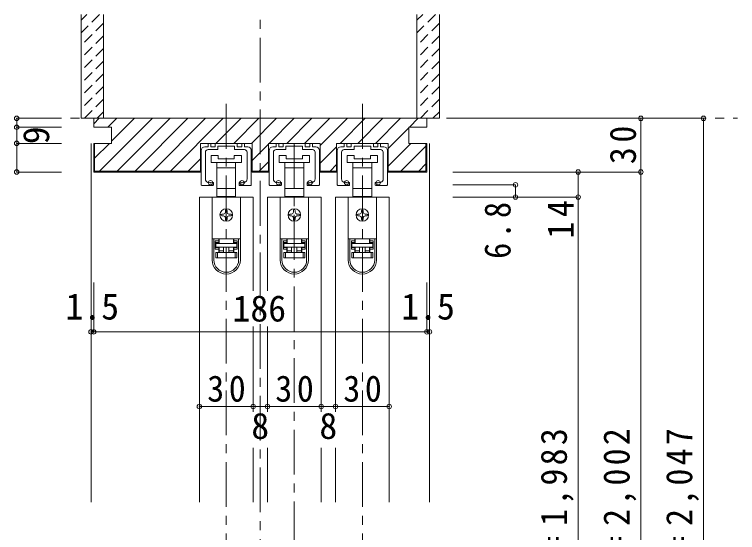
# Model space of a CAD drawing. Units: millimetres at full size, sheet at 1:5; details may follow other scales. Extents: x -957 to 993, y -689 to 708.
# Drawn here: x -533.3 to -129.5, y -221.3 to 68.1 of the extents above; entities that cross this region are included whole.
import ezdxf
from ezdxf.enums import TextEntityAlignment as Align

# ---------------------------------------------------------------- set-up
doc = ezdxf.new("R2010")
doc.units = ezdxf.units.MM
doc.header["$LTSCALE"] = 5
doc.header["$PDMODE"] = 32
doc.header["$PDSIZE"] = 2.5
doc.linetypes.add('CHAIN1', pattern=[8, 5, -1, 1, -1])
doc.linetypes.add('DASHED1', pattern=[1.8, 1.2, -0.6])
doc.layers.add('0-B_寸法', color=7, linetype='Continuous', lineweight=9)
doc.styles.add('ＭＳ ゴシック', font='')
doc.styles.get('ＭＳ ゴシック').set_extended_font_data('MS Gothic')

# ---------------------------------------------------------------- blocks, each defined once
blk = doc.blocks.new('01')
at = {"layer": '0-B_寸法'}
for p, q in [((-12, 5.72), (-10.45, 5.72)), ((-10.15, 6.02), (-10.15, 7.42)), ((-10.15, 4.22), (-4.95, 4.22)), ((-8.95, 7.72), (-9.85, 7.72)), ((-8.65, 6.02), (-8.65, 7.42)), ((-6.45, 5.72), (-8.35, 5.72)), ((-6.15, 7.42), (-6.15, 6.02)), ((-5.85, 7.72), (5.85, 7.72)), ((-4.65, 4.52), (-4.65, 5.92)), ((-4.35, 6.22), (-0.3, 6.22)), ((0, 6.52), (-0.3, 6.22)), ((0, 6.52), (0.3, 6.22)), ((4.35, 6.22), (0.3, 6.22)), ((4.65, 4.52), (4.65, 5.92)), ((10.15, 4.22), (4.95, 4.22)), ((6.15, 7.42), (6.15, 6.02)), ((6.45, 5.72), (8.35, 5.72)), ((8.65, 6.02), (8.65, 7.42)), ((8.95, 7.72), (9.85, 7.72)), ((10.15, 6.02), (10.15, 7.42)), ((12, 5.72), (10.45, 5.72)), ((-14, 3.72), (-14, -15.48)), ((-11.65, 2.72), (-11.65, -12.157)), ((11.65, 2.72), (11.65, -12.157)), ((14, 3.72), (14, -15.48)), ((-13.7, -15.78), (-7.45, -15.78)), ((-7.15, -15.48), (-7.15, -14.405)), ((7.15, -15.48), (7.15, -14.405)), ((13.7, -15.78), (7.45, -15.78))]:
    blk.add_line(p, q, dxfattribs=at)
for centre, radius, start, end in [((-12, 3.72), 2, 90, 180), ((-10.15, 2.72), 1.5, 90, 180), ((-10.45, 6.02), 0.3, 270, 0), ((-9.85, 7.42), 0.3, 90, 180), ((-8.95, 7.42), 0.3, 0, 90), ((-8.35, 6.02), 0.3, 180, 270), ((-6.45, 6.02), 0.3, 270, 0), ((-5.85, 7.42), 0.3, 90, 180), ((-4.95, 4.52), 0.3, 270, 0), ((-4.35, 5.92), 0.3, 90, 180), ((4.35, 5.92), 0.3, 0, 90), ((4.95, 4.52), 0.3, 180, 270), ((5.85, 7.42), 0.3, 0, 90), ((6.45, 6.02), 0.3, 180, 270), ((8.35, 6.02), 0.3, 270, 0), ((8.95, 7.42), 0.3, 90, 180), ((9.85, 7.42), 0.3, 0, 90), ((10.45, 6.02), 0.3, 180, 270), ((10.15, 2.72), 1.5, 0, 90), ((12, 3.72), 2, 0, 90), ((-13.7, -15.48), 0.3, 180, 270), ((-9.65, -12.157), 2, 180, 253.54075), ((-8.8, -9.28), 5, 253.54075, 284.75682), ((-7.45, -14.405), 0.3, 0, 104.75682), ((-7.45, -15.48), 0.3, 270, 0), ((7.45, -14.405), 0.3, 75.24318, 180), ((7.45, -15.48), 0.3, 180, 270), ((8.8, -9.28), 5, 255.24318, 286.45925), ((9.65, -12.157), 2, 286.45925, 0), ((13.7, -15.48), 0.3, 270, 0)]:
    blk.add_arc(centre, radius, start, end, dxfattribs=at)
for p in [(-8.8, -14.28), (8.8, -14.28)]:
    blk.add_point(p, dxfattribs=at)

msp = doc.modelspace()

# ---------------------------------------------------------------- linework, layer by layer
at = {"layer": '0-B_寸法', "linetype": 'DASHED1'}
for p, q in [((-492.83, 68.058), (-496.041, 64.847)), ((-485.759, 68.058), (-496.041, 57.776)), ((-305.33, 68.058), (-308.541, 64.847)), ((-298.259, 68.058), (-308.541, 57.776)), ((-483.541, 63.205), (-496.041, 50.705)), ((-296.041, 63.205), (-308.541, 50.705)), ((-483.541, 56.134), (-496.041, 43.634)), ((-296.041, 56.134), (-308.541, 43.634)), ((-483.541, 49.062), (-496.041, 36.562)), ((-296.041, 49.062), (-308.541, 36.562)), ((-483.541, 41.991), (-496.041, 29.491)), ((-296.041, 41.991), (-308.541, 29.491)), ((-483.541, 34.92), (-496.041, 22.42)), ((-296.041, 34.92), (-308.541, 22.42)), ((-483.541, 27.849), (-496.041, 15.349)), ((-296.041, 27.849), (-308.541, 15.349)), ((-483.541, 20.778), (-494.261, 10.058)), ((-296.041, 20.778), (-306.761, 10.058)), ((-483.541, 13.707), (-487.19, 10.058)), ((-296.041, 13.707), (-299.69, 10.058))]:
    msp.add_line(p, q, dxfattribs=at)
at = {"layer": '0-B_寸法'}
for p, q in [((-496.041, 68.058), (-496.041, 10.058)), ((-483.541, 68.058), (-483.541, 10.058)), ((-308.541, 68.058), (-308.541, 10.058)), ((-296.041, 68.058), (-296.041, 10.058)), ((-483.541, 10.058), (-496.041, 10.058)), ((-490.541, 10.058), (-489.041, 10.058)), ((-489.041, 6.997), (-485.98, 10.058)), ((-485.781, -19.442), (-456.281, 10.058)), ((-481.08, 5.058), (-476.08, 10.058)), ((-479.041, -2.802), (-466.181, 10.058)), ((-475.882, -19.442), (-446.382, 10.058)), ((-465.982, -19.442), (-436.482, 10.058)), ((-456.083, -19.442), (-426.583, 10.058)), ((-446.183, -19.442), (-416.683, 10.058)), ((-420.784, -3.942), (-406.784, 10.058)), ((-410.884, -3.942), (-396.884, 10.058)), ((-400.985, -3.942), (-386.985, 10.058)), ((-391.085, -3.942), (-377.085, 10.058)), ((-381.186, -3.942), (-367.186, 10.058)), ((-371.286, -3.942), (-357.286, 10.058)), ((-362.641, -5.196), (-347.387, 10.058)), ((-351.487, -3.942), (-337.487, 10.058)), ((-341.588, -3.942), (-327.588, 10.058)), ((-331.688, -3.942), (-317.688, 10.058)), ((-312.789, 5.058), (-307.789, 10.058)), ((-296.041, 10.058), (-308.541, 10.058)), ((-303.041, 10.058), (-301.541, 10.058)), ((-303.041, 5.058), (-303.041, 10.058)), ((-148.541, 10.058), (-288.541, 10.058)), ((-183.541, -424.942), (-183.541, 10.058)), ((-148.541, 10.058), (-148.541, -439.942)), ((-324.641, -6.794), (-313.041, 4.806)), ((-490.541, -204.442), (-490.541, -3.942)), ((-489.041, -3.942), (-489.041, -19.942)), ((-488.541, -12.302), (-480.181, -3.942)), ((-488.541, -3.942), (-488.541, -19.442)), ((-429.441, -19.942), (-429.441, -3.942)), ((-429.441, -3.942), (-400.641, -3.942)), ((-400.641, -19.942), (-400.641, -3.942)), ((-391.441, -3.942), (-362.641, -3.942)), ((-391.441, -19.942), (-391.441, -3.942)), ((-362.641, -19.942), (-362.641, -3.942)), ((-353.441, -3.942), (-324.641, -3.942)), ((-324.641, -16.694), (-311.889, -3.942)), ((-324.641, -19.942), (-324.641, -3.942)), ((-303.541, -3.942), (-303.541, -19.442)), ((-301.541, -204.442), (-301.541, -3.942)), ((-400.641, -13.498), (-391.441, -4.298)), ((-362.641, -15.096), (-353.441, -5.896)), ((-317.49, -19.442), (-303.541, -5.493)), ((-423.541, -10.642), (-423.541, -14.642)), ((-419.541, -10.642), (-423.541, -10.642)), ((-419.541, -12.642), (-419.541, -10.642)), ((-410.541, -10.642), (-410.541, -12.642)), ((-406.541, -10.642), (-410.541, -10.642)), ((-406.541, -14.642), (-406.541, -10.642)), ((-385.541, -10.642), (-385.541, -14.642)), ((-381.541, -10.642), (-385.541, -10.642)), ((-381.541, -12.642), (-381.541, -10.642)), ((-372.541, -10.642), (-372.541, -12.642)), ((-368.541, -10.642), (-372.541, -10.642)), ((-368.541, -14.642), (-368.541, -10.642)), ((-347.541, -10.642), (-347.541, -14.642)), ((-343.541, -10.642), (-347.541, -10.642)), ((-343.541, -12.642), (-343.541, -10.642)), ((-334.541, -10.642), (-334.541, -12.642)), ((-330.541, -10.642), (-334.541, -10.642)), ((-330.541, -14.642), (-330.541, -10.642)), ((-436.284, -19.442), (-429.441, -12.599)), ((-423.541, -14.642), (-415.041, -14.642)), ((-420.291, -14.642), (-420.291, -17.642)), ((-410.541, -12.642), (-419.541, -12.642)), ((-415.041, -14.642), (-406.541, -14.642)), ((-409.791, -17.642), (-409.791, -14.642)), ((-396.687, -19.442), (-391.441, -14.196)), ((-385.541, -14.642), (-377.041, -14.642)), ((-382.291, -14.642), (-382.291, -17.642)), ((-372.541, -12.642), (-381.541, -12.642)), ((-377.041, -14.642), (-368.541, -14.642)), ((-371.791, -17.642), (-371.791, -14.642)), ((-357.088, -19.442), (-353.441, -15.795)), ((-347.541, -14.642), (-339.041, -14.642)), ((-344.291, -14.642), (-344.291, -17.642)), ((-334.541, -12.642), (-343.541, -12.642)), ((-339.041, -14.642), (-330.541, -14.642)), ((-333.791, -17.642), (-333.791, -14.642)), ((-307.59, -19.442), (-303.541, -15.393)), ((-489.041, -19.942), (-429.441, -19.942)), ((-488.541, -19.442), (-429.441, -19.442)), ((-420.291, -17.642), (-420.291, -29.242)), ((-420.291, -17.642), (-415.041, -17.642)), ((-415.041, -17.642), (-409.791, -17.642)), ((-409.791, -29.242), (-409.791, -17.642)), ((-400.641, -19.442), (-391.441, -19.442)), ((-400.641, -19.942), (-391.441, -19.942)), ((-382.291, -17.642), (-382.291, -29.242)), ((-382.291, -17.642), (-377.041, -17.642)), ((-377.041, -17.642), (-371.791, -17.642)), ((-371.791, -29.242), (-371.791, -17.642)), ((-362.641, -19.442), (-353.441, -19.442)), ((-344.291, -17.642), (-344.291, -29.242)), ((-344.291, -17.642), (-339.041, -17.642)), ((-339.041, -17.642), (-333.791, -17.642)), ((-333.791, -29.242), (-333.791, -17.642)), ((-303.541, -19.442), (-324.641, -19.442)), ((-303.041, -19.942), (-324.641, -19.942)), ((-183.541, -19.942), (-288.541, -19.942)), ((-218.541, -19.942), (-218.541, -419.942)), ((-253.541, -27.142), (-288.541, -27.142)), ((-253.541, -27.142), (-253.541, -33.942)), ((-420.291, -29.242), (-420.291, -33.642)), ((-415.041, -29.242), (-420.291, -29.242)), ((-409.791, -29.242), (-415.041, -29.242)), ((-409.791, -33.642), (-409.791, -29.242)), ((-382.291, -29.242), (-382.291, -33.642)), ((-377.041, -29.242), (-382.291, -29.242)), ((-371.791, -29.242), (-377.041, -29.242)), ((-371.791, -33.642), (-371.791, -29.242)), ((-344.291, -29.242), (-344.291, -33.642)), ((-339.041, -29.242), (-344.291, -29.242)), ((-333.791, -29.242), (-339.041, -29.242)), ((-333.791, -33.642), (-333.791, -29.242)), ((-430.041, -33.942), (-430.041, -204.442)), ((-430.041, -33.942), (-400.041, -33.942)), ((-422.941, -33.942), (-422.941, -57.242)), ((-407.141, -33.942), (-422.941, -33.942)), ((-420.291, -33.642), (-419.041, -33.642)), ((-411.041, -33.942), (-411.041, -33.642)), ((-411.041, -33.642), (-409.791, -33.642)), ((-407.141, -33.942), (-407.141, -57.242)), ((-400.041, -33.942), (-400.041, -86.246)), ((-392.041, -33.942), (-392.041, -86.246)), ((-392.041, -33.942), (-362.041, -33.942)), ((-384.941, -33.942), (-384.941, -57.242)), ((-369.141, -33.942), (-384.941, -33.942)), ((-382.291, -33.642), (-381.041, -33.642)), ((-373.041, -33.942), (-373.041, -33.642)), ((-373.041, -33.642), (-371.791, -33.642)), ((-369.141, -33.942), (-369.141, -57.242)), ((-362.041, -33.942), (-362.041, -153.942)), ((-354.041, -33.942), (-354.041, -153.942)), ((-354.041, -33.942), (-324.041, -33.942)), ((-346.941, -33.942), (-346.941, -57.242)), ((-331.141, -33.942), (-346.941, -33.942)), ((-344.291, -33.642), (-343.041, -33.642)), ((-335.041, -33.942), (-335.041, -33.642)), ((-335.041, -33.642), (-333.791, -33.642)), ((-331.141, -33.942), (-331.141, -57.242)), ((-324.041, -33.942), (-324.041, -204.442)), ((-218.541, -33.942), (-288.541, -33.942)), ((-416.541, -43.442), (-417.541, -43.442)), ((-415.541, -41.442), (-415.541, -42.442)), ((-414.541, -42.442), (-414.541, -41.442)), ((-412.541, -43.442), (-413.541, -43.442)), ((-378.541, -43.442), (-379.541, -43.442)), ((-377.541, -41.442), (-377.541, -42.442)), ((-376.541, -42.442), (-376.541, -41.442)), ((-374.541, -43.442), (-375.541, -43.442)), ((-340.541, -43.442), (-341.541, -43.442)), ((-339.541, -41.442), (-339.541, -42.442)), ((-338.541, -42.442), (-338.541, -41.442)), ((-336.541, -43.442), (-337.541, -43.442)), ((-417.541, -44.442), (-416.541, -44.442)), ((-415.541, -45.442), (-415.541, -46.442)), ((-414.541, -46.442), (-414.541, -45.442)), ((-413.541, -44.442), (-412.541, -44.442)), ((-379.541, -44.442), (-378.541, -44.442)), ((-377.541, -45.442), (-377.541, -46.442)), ((-376.541, -46.442), (-376.541, -45.442)), ((-375.541, -44.442), (-374.541, -44.442)), ((-341.541, -44.442), (-340.541, -44.442)), ((-339.541, -45.442), (-339.541, -46.442)), ((-338.541, -46.442), (-338.541, -45.442)), ((-337.541, -44.442), (-336.541, -44.442)), ((-422.941, -57.242), (-422.941, -57.342)), ((-407.141, -57.242), (-422.941, -57.242)), ((-422.941, -57.342), (-422.941, -69.042)), ((-421.941, -57.342), (-422.941, -57.342)), ((-421.941, -69.042), (-421.941, -57.342)), ((-419.241, -57.342), (-421.941, -57.342)), ((-421.141, -58.342), (-419.241, -58.342)), ((-421.141, -58.342), (-421.141, -63.042)), ((-419.241, -59.342), (-421.141, -59.342)), ((-419.041, -59.442), (-420.941, -59.442)), ((-420.941, -59.442), (-420.941, -59.942)), ((-419.941, -57.342), (-419.941, -57.242)), ((-419.241, -57.342), (-419.241, -58.342)), ((-419.241, -58.342), (-419.241, -59.342)), ((-419.041, -59.442), (-419.041, -57.242)), ((-411.041, -57.242), (-411.041, -59.442)), ((-409.141, -59.442), (-411.041, -59.442)), ((-410.841, -58.342), (-410.841, -57.342)), ((-408.141, -57.342), (-410.841, -57.342)), ((-410.841, -58.342), (-408.941, -58.342)), ((-410.141, -57.242), (-410.141, -57.342)), ((-409.141, -59.942), (-409.141, -59.442)), ((-408.941, -63.042), (-408.941, -58.342)), ((-407.141, -57.242), (-407.141, -57.342)), ((-407.141, -69.042), (-407.141, -57.342)), ((-384.941, -57.242), (-384.941, -57.342)), ((-369.141, -57.242), (-384.941, -57.242)), ((-384.941, -57.342), (-384.941, -69.042)), ((-383.941, -57.342), (-384.941, -57.342)), ((-383.941, -69.042), (-383.941, -57.342)), ((-381.241, -57.342), (-383.941, -57.342)), ((-383.141, -58.342), (-381.241, -58.342)), ((-383.141, -58.342), (-383.141, -63.042)), ((-381.241, -59.342), (-383.141, -59.342)), ((-381.041, -59.442), (-382.941, -59.442)), ((-382.941, -59.442), (-382.941, -59.942)), ((-381.941, -57.342), (-381.941, -57.242)), ((-381.241, -57.342), (-381.241, -58.342)), ((-381.241, -58.342), (-381.241, -59.342)), ((-381.041, -59.442), (-381.041, -57.242)), ((-373.041, -57.242), (-373.041, -59.442)), ((-371.141, -59.442), (-373.041, -59.442)), ((-372.841, -58.342), (-372.841, -57.342)), ((-370.141, -57.342), (-372.841, -57.342)), ((-372.841, -58.342), (-370.941, -58.342)), ((-372.141, -57.242), (-372.141, -57.342)), ((-371.141, -59.942), (-371.141, -59.442)), ((-370.941, -63.042), (-370.941, -58.342)), ((-369.141, -57.242), (-369.141, -57.342)), ((-369.141, -69.042), (-369.141, -57.342)), ((-346.941, -57.242), (-346.941, -57.342)), ((-331.141, -57.242), (-346.941, -57.242)), ((-346.941, -57.342), (-346.941, -69.042)), ((-345.941, -57.342), (-346.941, -57.342)), ((-345.941, -69.042), (-345.941, -57.342)), ((-343.241, -57.342), (-345.941, -57.342)), ((-345.141, -58.342), (-343.241, -58.342)), ((-345.141, -58.342), (-345.141, -63.042)), ((-343.241, -59.342), (-345.141, -59.342)), ((-343.041, -59.442), (-344.941, -59.442)), ((-344.941, -59.442), (-344.941, -59.942)), ((-343.941, -57.342), (-343.941, -57.242)), ((-343.241, -57.342), (-343.241, -58.342)), ((-343.241, -58.342), (-343.241, -59.342)), ((-343.041, -59.442), (-343.041, -57.242)), ((-335.041, -57.242), (-335.041, -59.442)), ((-333.141, -59.442), (-335.041, -59.442)), ((-334.841, -58.342), (-334.841, -57.342)), ((-332.141, -57.342), (-334.841, -57.342)), ((-334.841, -58.342), (-332.941, -58.342)), ((-334.141, -57.242), (-334.141, -57.342)), ((-333.141, -59.942), (-333.141, -59.442)), ((-332.941, -63.042), (-332.941, -58.342)), ((-331.141, -57.242), (-331.141, -57.342)), ((-331.141, -69.042), (-331.141, -57.342)), ((-419.241, -63.042), (-421.141, -63.042)), ((-419.241, -63.042), (-419.241, -64.942)), ((-419.041, -63.942), (-419.041, -61.942)), ((-419.041, -63.942), (-416.541, -63.942)), ((-419.041, -64.942), (-419.041, -63.942)), ((-416.541, -61.942), (-416.541, -64.942)), ((-413.541, -61.942), (-413.541, -64.942)), ((-411.041, -61.942), (-411.041, -63.942)), ((-410.841, -62.042), (-408.941, -62.042)), ((-410.841, -63.042), (-410.841, -62.042)), ((-410.841, -64.942), (-410.841, -63.042)), ((-408.941, -63.042), (-410.841, -63.042)), ((-381.241, -63.042), (-383.141, -63.042)), ((-381.241, -63.042), (-381.241, -64.942)), ((-381.041, -63.942), (-381.041, -61.942)), ((-381.041, -63.942), (-378.541, -63.942)), ((-381.041, -64.942), (-381.041, -63.942)), ((-378.541, -61.942), (-378.541, -64.942)), ((-375.541, -61.942), (-375.541, -64.942)), ((-373.041, -61.942), (-373.041, -63.942)), ((-372.841, -62.042), (-370.941, -62.042)), ((-372.841, -63.042), (-372.841, -62.042)), ((-372.841, -64.942), (-372.841, -63.042)), ((-370.941, -63.042), (-372.841, -63.042)), ((-343.241, -63.042), (-345.141, -63.042)), ((-343.241, -63.042), (-343.241, -64.942)), ((-343.041, -63.942), (-343.041, -61.942)), ((-343.041, -63.942), (-340.541, -63.942)), ((-343.041, -64.942), (-343.041, -63.942)), ((-340.541, -61.942), (-340.541, -64.942)), ((-337.541, -61.942), (-337.541, -64.942)), ((-335.041, -61.942), (-335.041, -63.942)), ((-334.841, -62.042), (-332.941, -62.042)), ((-334.841, -63.042), (-334.841, -62.042)), ((-334.841, -64.942), (-334.841, -63.042)), ((-332.941, -63.042), (-334.841, -63.042)), ((-420.941, -67.942), (-420.941, -64.942)), ((-420.941, -64.942), (-419.941, -64.942)), ((-419.941, -67.942), (-420.941, -67.942)), ((-419.941, -64.942), (-419.941, -67.942)), ((-419.941, -64.942), (-410.141, -64.942)), ((-410.141, -67.942), (-419.941, -67.942)), ((-410.141, -67.942), (-410.141, -64.942)), ((-410.141, -64.942), (-409.141, -64.942)), ((-409.141, -67.942), (-410.141, -67.942)), ((-409.141, -64.942), (-409.141, -67.942)), ((-382.941, -67.942), (-382.941, -64.942)), ((-382.941, -64.942), (-381.941, -64.942)), ((-381.941, -67.942), (-382.941, -67.942)), ((-381.941, -64.942), (-381.941, -67.942)), ((-381.941, -64.942), (-372.141, -64.942)), ((-372.141, -67.942), (-381.941, -67.942)), ((-372.141, -67.942), (-372.141, -64.942)), ((-372.141, -64.942), (-371.141, -64.942)), ((-371.141, -67.942), (-372.141, -67.942)), ((-371.141, -64.942), (-371.141, -67.942)), ((-344.941, -67.942), (-344.941, -64.942)), ((-344.941, -64.942), (-343.941, -64.942)), ((-343.941, -67.942), (-344.941, -67.942)), ((-343.941, -64.942), (-343.941, -67.942)), ((-343.941, -64.942), (-334.141, -64.942)), ((-334.141, -67.942), (-343.941, -67.942)), ((-334.141, -67.942), (-334.141, -64.942)), ((-334.141, -64.942), (-333.141, -64.942)), ((-333.141, -67.942), (-334.141, -67.942)), ((-333.141, -64.942), (-333.141, -67.942)), ((-489.041, -109.246), (-489.041, -81.688)), ((-400.041, -106.246), (-400.041, -153.942)), ((-392.041, -106.246), (-392.041, -153.942)), ((-430.041, -150.942), (-400.041, -150.942)), ((-400.041, -150.942), (-392.041, -150.942)), ((-392.041, -150.942), (-362.041, -150.942)), ((-362.041, -150.942), (-354.041, -150.942)), ((-354.041, -150.942), (-324.041, -150.942)), ((-400.041, -173.942), (-400.041, -204.442)), ((-392.041, -173.942), (-392.041, -204.442)), ((-362.041, -173.942), (-362.041, -204.442)), ((-354.041, -173.942), (-354.041, -204.442))]:
    msp.add_line(p, q, dxfattribs=at)
at = {"layer": '0-B_寸法', "linetype": 'CHAIN1'}
for p, q in [((-396.041, -449.942), (-396.041, 68.058)), ((-415.041, 18.058), (-415.041, -439.942)), ((-339.041, 18.058), (-339.041, -439.942)), ((-532.041, 10.058), (-129.541, 10.058)), ((-377.041, -3.942), (-377.041, -439.942))]:
    msp.add_line(p, q, dxfattribs=at)
at = {"layer": '0-B_寸法', "color": 4}
for p, q in [((-532.041, 10.058), (-532.041, 5.058)), ((-532.041, 10.058), (-507.041, 10.058)), ((-532.041, 5.058), (-507.041, 5.058)), ((-532.041, 5.058), (-532.041, -3.942)), ((-532.041, -3.942), (-507.041, -3.942)), ((-532.041, -3.942), (-532.041, -19.942)), ((-532.041, -19.942), (-507.041, -19.942)), ((-490.541, -109.246), (-490.541, -81.688)), ((-489.041, -109.246), (-489.041, -81.688)), ((-303.041, -109.246), (-303.041, -81.688)), ((-301.541, -109.246), (-301.541, -81.688)), ((-489.041, -109.246), (-490.541, -109.246)), ((-303.041, -109.246), (-301.541, -109.246))]:
    msp.add_line(p, q, dxfattribs=at)
at = {"layer": '0-B_寸法'}
for points in [[(-303.041, 10.058), (-489.041, 10.058), (-489.041, 5.058), (-479.041, 5.058), (-479.041, -3.942), (-489.041, -3.942)], [(-303.041, 5.058), (-313.041, 5.058), (-313.041, -3.942), (-303.041, -3.942), (-303.041, -19.942)], [(-362.641, -19.942), (-353.441, -19.942), (-353.441, -3.942)], [(-411.041, -33.642), (-419.041, -33.642), (-419.041, -33.942)], [(-373.041, -33.642), (-381.041, -33.642), (-381.041, -33.942)], [(-335.041, -33.642), (-343.041, -33.642), (-343.041, -33.942)], [(-408.941, -59.342), (-410.841, -59.342), (-410.841, -58.342)], [(-407.141, -57.342), (-408.141, -57.342), (-408.141, -69.042)], [(-370.941, -59.342), (-372.841, -59.342), (-372.841, -58.342)], [(-369.141, -57.342), (-370.141, -57.342), (-370.141, -69.042)], [(-332.941, -59.342), (-334.841, -59.342), (-334.841, -58.342)], [(-331.141, -57.342), (-332.141, -57.342), (-332.141, -69.042)], [(-421.141, -62.042), (-419.241, -62.042), (-419.241, -63.042)], [(-413.541, -63.942), (-411.041, -63.942), (-411.041, -64.942)], [(-383.141, -62.042), (-381.241, -62.042), (-381.241, -63.042)], [(-375.541, -63.942), (-373.041, -63.942), (-373.041, -64.942)], [(-345.141, -62.042), (-343.241, -62.042), (-343.241, -63.042)], [(-337.541, -63.942), (-335.041, -63.942), (-335.041, -64.942)], [(-489.041, -109.246), (-303.041, -109.246), (-303.041, -85.188)]]:
    msp.add_lwpolyline(points, dxfattribs=at)
for points in [[(-409.141, -61.942), (-420.941, -61.942), (-420.941, -59.942), (-409.141, -59.942)], [(-371.141, -61.942), (-382.941, -61.942), (-382.941, -59.942), (-371.141, -59.942)], [(-333.141, -61.942), (-344.941, -61.942), (-344.941, -59.942), (-333.141, -59.942)]]:
    msp.add_lwpolyline(points, close=True, dxfattribs=at)
for centre in [(-415.041, -43.942), (-377.041, -43.942), (-339.041, -43.942)]:
    msp.add_circle(centre, 3.5, dxfattribs=at)
for centre, radius, start, end in [((-417.541, -43.942), 0.5, 90, 180), ((-417.541, -43.942), 0.5, 180, 270), ((-416.541, -42.442), 1, 270, 0), ((-415.041, -41.442), 0.5, 90, 180), ((-415.041, -41.442), 0.5, 0, 90), ((-413.541, -42.442), 1, 180, 270), ((-412.541, -43.942), 0.5, 0, 90), ((-412.541, -43.942), 0.5, 270, 0), ((-379.541, -43.942), 0.5, 90, 180), ((-379.541, -43.942), 0.5, 180, 270), ((-378.541, -42.442), 1, 270, 0), ((-377.041, -41.442), 0.5, 90, 180), ((-377.041, -41.442), 0.5, 0, 90), ((-375.541, -42.442), 1, 180, 270), ((-374.541, -43.942), 0.5, 0, 90), ((-374.541, -43.942), 0.5, 270, 0), ((-341.541, -43.942), 0.5, 90, 180), ((-341.541, -43.942), 0.5, 180, 270), ((-340.541, -42.442), 1, 270, 0), ((-339.041, -41.442), 0.5, 90, 180), ((-339.041, -41.442), 0.5, 0, 90), ((-337.541, -42.442), 1, 180, 270), ((-336.541, -43.942), 0.5, 0, 90), ((-336.541, -43.942), 0.5, 270, 0), ((-416.541, -45.442), 1, 0, 90), ((-415.041, -46.442), 0.5, 180, 270), ((-415.041, -46.442), 0.5, 270, 0), ((-413.541, -45.442), 1, 90, 180), ((-378.541, -45.442), 1, 0, 90), ((-377.041, -46.442), 0.5, 180, 270), ((-377.041, -46.442), 0.5, 270, 0), ((-375.541, -45.442), 1, 90, 180), ((-340.541, -45.442), 1, 0, 90), ((-339.041, -46.442), 0.5, 180, 270), ((-339.041, -46.442), 0.5, 270, 0), ((-337.541, -45.442), 1, 90, 180), ((-415.041, -69.042), 7.9, 180, 0), ((-415.041, -69.042), 6.9, 180, 0), ((-377.041, -69.042), 7.9, 180, 0), ((-377.041, -69.042), 6.9, 180, 0), ((-339.041, -69.042), 7.9, 180, 0), ((-339.041, -69.042), 6.9, 180, 0)]:
    msp.add_arc(centre, radius, start, end, dxfattribs=at)
for p in [(-532.041, 10.058), (-183.541, 10.058), (-148.541, 10.058), (-532.041, 5.058), (-532.041, -3.942), (-532.041, -19.942), (-218.541, -19.942), (-183.541, -19.942), (-253.541, -27.142), (-253.541, -33.942), (-218.541, -33.942), (-490.541, -109.246), (-489.041, -109.246), (-303.041, -109.246), (-301.541, -109.246), (-430.041, -150.942), (-400.041, -150.942), (-392.041, -150.942), (-362.041, -150.942), (-354.041, -150.942), (-324.041, -150.942)]:
    msp.add_point(p, dxfattribs=at)

# ---------------------------------------------------------------- block references
for p in [(-415.041, -11.662), (-377.041, -11.662), (-339.041, -11.662)]:
    msp.add_blockref('01', p, dxfattribs=at)

# ---------------------------------------------------------------- texts
at = {"layer": '0-B_寸法', "style": 'ＭＳ ゴシック'}
msp.add_text('9', height=14.66, rotation=90, dxfattribs=at).set_placement((-509.514, -4.442), align=Align.BOTTOM_LEFT)
for s, p in [('1.5', (-504.791, -106.746)), ('1.5', (-317.291, -106.746)), ('186', (-411.541, -107.864)), ('8', (-401.041, -173.442)), ('8', (-363.041, -173.442))]:
    msp.add_text(s, height=14.66, dxfattribs=at).set_placement(p, align=Align.BOTTOM_LEFT)
at = {"layer": '0-B_寸法', "char_height": 14.66, "attachment_point": 7, "rotation": 90, "style": 'ＭＳ ゴシック'}
for s, insert in [('\\T1.27;\\W0.95;30', (-186.041, -15.567)), ('\\T1.27;\\W0.9;6.8', (-256.041, -68.442)), ('\\T1.27;\\W0.95;14', (-221.041, -57.192)), ('\\T1.19;\\W0.95;ＤＨ＝1,983', (-221.041, -285.451)), ('\\T1.19;\\W0.95;枠内＝2,002', (-186.041, -285.451)), ('\\T1.19;\\W0.95;枠外＝2,047', (-151.041, -285.451))]:
    msp.add_mtext(s, dxfattribs=dict(at, insert=insert))
at = {"layer": '0-B_寸法', "char_height": 14.66, "attachment_point": 7, "style": 'ＭＳ ゴシック'}
for insert in [(-425.666, -148.442), (-387.666, -148.442), (-349.666, -148.442)]:
    msp.add_mtext('\\T1.27;\\W0.95;30', dxfattribs=dict(at, insert=insert))

doc.saveas('drawing.dxf')
